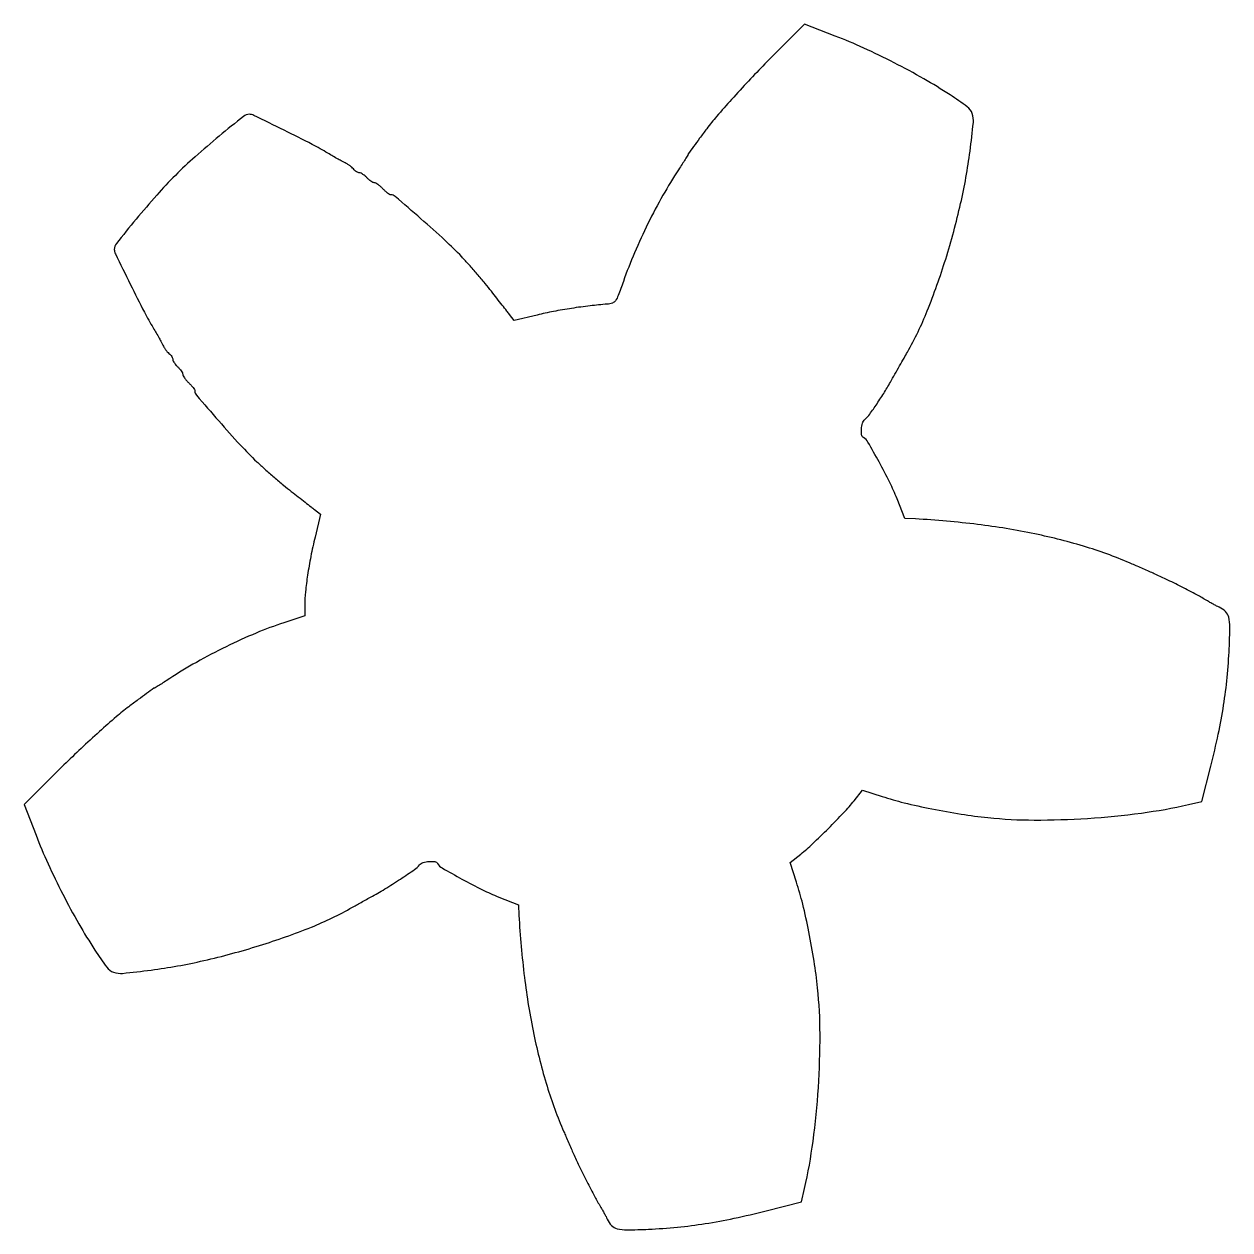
# Model space of a CAD drawing. Extents: x 0 to 494, y 0 to 494.
import ezdxf

# ---------------------------------------------------------------- set-up
doc = ezdxf.new("R2010")
doc.units = 0

msp = doc.modelspace()

# ---------------------------------------------------------------- linework, layer by layer
msp.add_lwpolyline([(303.531715, 477.637002, 0.006485), (296.782056, 470.64317, 0.005574), (289.862403, 463.11818, 0.00562), (283.733867, 456.146504, 0.016072), (279.687116, 451.119093, 0.001703), (276.740156, 447.179116, 0.002739), (274.25809, 443.798477, 0.000501), (272.089381, 440.80415, 0.157746), (272, 440.527895, -0.138138), (271.923277, 440.255488, -0.001419), (270.87013, 438.545118, -0.004442), (269.627907, 436.57966, -0.002854), (268.153633, 434.320714, 0.017052), (261.731863, 423.842647, 0.014178), (255.6106, 412.2937, 0.014065), (250.098841, 400.304042, 0.015904), (245.507354, 388.5, -0.005264), (243.400972, 382.72397, -0.064695), (242.300294, 380.657564, -0.153292), (241.020302, 379.688656, -0.067095), (238.916102, 379.240737, 0.010839), (231.892084, 378.554241, 0.008595), (224.336763, 377.518076, 0.008645), (216.882709, 376.232604, 0.01154), (210.167729, 374.793346), (200.835458, 372.566679), (198.872813, 375.033339, -0.002238), (197.784391, 376.413912, -0.000474), (195.899447, 378.831668, -0.000496), (193.719394, 381.639161, -0.000471), (191.50677, 384.5, 0.008832), (188.949265, 387.694905, 0.004764), (185.692626, 391.543841, 0.004743), (182.299043, 395.40336, 0.00744), (179.301687, 398.649246, 0.016712), (172.478996, 405.356741, 0.006453), (162.59423, 414.212725, 0.001824), (152.076665, 423.326364, 0.17948), (150.260483, 424, -0.14292), (149.771286, 424.142748, -0.021579), (148.926576, 424.734375, -0.02273), (147.966057, 425.542738, -0.017893), (147, 426.5, 0.022829), (146.014939, 427.457015, 0.026922), (144.997389, 428.265625, 0.027374), (144.080428, 428.844242, 0.127733), (143.480674, 429, -0.114719), (142.908914, 429.132932, -0.033541), (142.122188, 429.5875, -0.031777), (141.278957, 430.234564, -0.029303), (140.5, 431, 0.030542), (139.717205, 431.765408, 0.032529), (138.862576, 432.4125, 0.034438), (138.060035, 432.865827, 0.111796), (137.467457, 433, -0.099226), (136.904242, 433.112883, -0.041332), (136.212935, 433.471227, -0.038782), (135.51329, 433.99037, -0.040567), (134.913542, 434.604176, 0.037566), (134.256339, 435.284897, 0.021684), (133.373706, 436.005268, 0.02158), (132.419738, 436.655119, 0.033589), (131.541097, 437.121179, -0.01829), (130.441286, 437.662139, -0.004221), (128.630822, 438.656232, -0.004354), (126.563956, 439.837693, -0.004243), (124.5, 441.06505, 0.017601), (118.063136, 444.663656, 0.003736), (106.592948, 450.44839, 0.001095), (94.151679, 456.572823, 0.114307), (92.307546, 457, 0.17048), (89.908083, 456.15739, 0.003575), (79.976888, 448.084006, 0.009098), (70.060922, 439.596699, 0.014821), (62, 432, 0.014821), (54.403301, 423.939078, 0.009098), (45.915994, 414.023112, 0.003575), (37.84261, 404.091917, 0.17048), (37, 401.692454, 0.114307), (37.427177, 399.848321, 0.001095), (43.55161, 387.407052, 0.003736), (49.336344, 375.936864, 0.017601), (52.93495, 369.5, -0.004243), (54.162307, 367.436044, -0.004354), (55.343768, 365.369178, -0.004221), (56.337861, 363.558714, -0.01829), (56.878821, 362.458903, 0.033589), (57.344881, 361.580262, 0.02158), (57.994732, 360.626294, 0.021684), (58.715103, 359.743661, 0.037566), (59.395824, 359.086458, -0.040567), (60.00963, 358.48671, -0.038782), (60.528773, 357.787065, -0.041332), (60.887117, 357.095758, -0.099226), (61, 356.532543, 0.111796), (61.134173, 355.939965, 0.034438), (61.5875, 355.137424, 0.032529), (62.234592, 354.282795, 0.030542), (63, 353.5, -0.029303), (63.765436, 352.721043, -0.031777), (64.4125, 351.877812, -0.033541), (64.867068, 351.091086, -0.114719), (65, 350.519326, 0.127733), (65.155758, 349.919572, 0.027374), (65.734375, 349.002611, 0.026922), (66.542985, 347.985061, 0.022829), (67.5, 347, -0.017893), (68.457262, 346.033943, -0.02273), (69.265625, 345.073424, -0.021579), (69.857252, 344.228714, -0.14292), (70, 343.739517, 0.17948), (70.673636, 341.923335, 0.001824), (79.787275, 331.40577, 0.006453), (88.643259, 321.521004, 0.016712), (95.350754, 314.698313, 0.00744), (98.59664, 311.700957, 0.004743), (102.456159, 308.307374, 0.004764), (106.305095, 305.050735, 0.008832), (109.5, 302.49323, -0.000471), (112.360839, 300.280606, -0.000496), (115.168332, 298.100553, -0.000474), (117.586088, 296.215609, -0.002238), (118.966661, 295.127187), (121.433321, 293.164542), (119.216352, 283.832271, 0.009655), (117.492971, 275.899623, 0.011179), (116.167951, 268.283937, 0.012131), (115.306096, 261.460542, 0.023852), (115.012649, 256), (114.985682, 251.5), (106.438889, 248.715722, 0.020462), (95.12408, 244.510376, 0.014529), (82.794295, 238.91793, 0.014359), (70.599261, 232.513272, 0.017908), (59.679286, 225.846367, -0.002854), (57.42034, 224.372093, -0.004442), (55.454882, 223.12987, -0.001419), (53.744512, 222.076723, -0.138138), (53.472105, 222, 0.157746), (53.19585, 221.910619, 0.000501), (50.201523, 219.74191, 0.002739), (46.820884, 217.259844, 0.001703), (42.880907, 214.312884, 0.016072), (37.853496, 210.266133, 0.00562), (30.88182, 204.137597, 0.005574), (23.35683, 197.217944, 0.006485), (16.362998, 190.468285), (0.049821, 174.310803), (4.927402, 161.68788, 0.014932), (9.833656, 150.037881, 0.011364), (15.872462, 137.5743, 0.011374), (22.46352, 125.413041, 0.015074), (29.038723, 114.677795, 0.013729), (33.950278, 107.607655, 0.149652), (36.700319, 105.56403, 0.111934), (40.414004, 105.119827, 0.006234), (52.06358, 106.481529, 0.024077), (73.662137, 110.344292, 0.019293), (96.473943, 116.503171, 0.019765), (117.740136, 124.06903, 0.034912), (134.5, 132.188246, -0.003239), (135.611417, 132.816427, -0.000713), (137.528125, 133.879867, -0.000741), (139.747654, 135.102891, -0.000713), (142, 136.335472, 0.012276), (147.799995, 139.686041, 0.008519), (154.192336, 143.742307, 0.005964), (159.988229, 147.660048, 0.06804), (162.017765, 149.521406, -0.145593), (163.476429, 150.495776, -0.055727), (165.898297, 150.957589, -0.056184), (168.25716, 150.874603, -0.220945), (169.441422, 150.094782, 0.124357), (171.303919, 148.289579, 0.005216), (179.412419, 143.733749, 0.009931), (187.774053, 139.363483, 0.021069), (194.444956, 136.387516), (202.5, 133.1937), (202.740002, 128.84685, 0.016703), (204.993994, 103.461913, 0.020691), (208.851977, 80.05285, 0.022438), (214.247794, 58.884224, 0.029791), (221.134709, 40.25, -0.000147), (221.998108, 38.281198, -0.000079), (223.061604, 35.853125, -0.000079), (224.144953, 33.377594, -0.000124), (225.075007, 31.25, 0.010459), (227.334557, 26.359062, 0.004418), (230.562803, 19.884505, 0.00428), (233.837234, 13.593793, 0.013867), (236.160678, 9.5, -0.006783), (236.921915, 8.201922, -0.005402), (237.708928, 6.781678, -0.005464), (238.409513, 5.449942, -0.01367), (238.883382, 4.458903, 0.088644), (240.664291, 1.830478, 0.140187), (243.010627, 0.487344, 0.064097), (246.990805, 0.034331, 0.007845), (255.774415, 0.301247, 0.012894), (267.657683, 1.156598, 0.014323), (279.069515, 2.605476, 0.013605), (290.876267, 4.780054, 0.00971), (303.96671, 7.828082), (318.456605, 11.5), (319.723731, 17, 0.023722), (323.215682, 36.299158, 0.016615), (325.385492, 58.292288, 0.016694), (326.080248, 80.182012, 0.025533), (325.079884, 99.142452, 0.013236), (323.635178, 110.172641, 0.010139), (321.494042, 122.144101, 0.010328), (318.982555, 133.486251, 0.019521), (316.415944, 142.493076), (313.796886, 150.486151), (318.148443, 153.958696, 0.020289), (323.034479, 158.193272, 0.007684), (329.518749, 164.481251, 0.007684), (335.806728, 170.965521, 0.020289), (340.041304, 175.851557), (343.513849, 180.203114), (351.506924, 177.584056, 0.019521), (360.513749, 175.017445, 0.010328), (371.855899, 172.505958, 0.010139), (383.827359, 170.364822, 0.013236), (394.857548, 168.920116, 0.025533), (413.817988, 167.919752, 0.016694), (435.707712, 168.614508, 0.016615), (457.700842, 170.784318, 0.023722), (477, 174.276269), (482.5, 175.543395), (486.171918, 190.03329, 0.00971), (489.219946, 203.123733, 0.013605), (491.394524, 214.930485, 0.014323), (492.843402, 226.342317, 0.012894), (493.698753, 238.225585, 0.007845), (493.965669, 247.009195, 0.064097), (493.512656, 250.989373, 0.140187), (492.169522, 253.335709, 0.088644), (489.541097, 255.116618, -0.01367), (488.550058, 255.590487, -0.005464), (487.218322, 256.291072, -0.005402), (485.798078, 257.078085, -0.006783), (484.5, 257.839322, 0.013831), (480.446284, 260.1404, 0.004191), (474.174283, 263.407648, 0.004318), (467.746133, 266.618376, 0.010903), (463, 268.811105, -0.000266), (460.951485, 269.705151, -0.000156), (458.5, 270.777529, -0.000156), (456.048553, 271.851709, -0.000265), (454, 272.751403, 0.029638), (435.259807, 279.7005, 0.022617), (414.061446, 285.12708, 0.020849), (390.627442, 288.997633, 0.016712), (365.15315, 291.259998), (360.8063, 291.5), (357.612484, 299.555044, 0.021069), (354.636517, 306.225947, 0.009931), (350.266251, 314.587581, 0.005216), (345.710421, 322.696081, 0.124357), (343.905218, 324.558578, -0.22086), (343.127222, 325.739648, -0.05582), (343.041779, 328.097868, -0.055426), (343.497295, 330.517954, -0.146354), (344.464457, 331.970502, 0.062696), (346.041574, 333.653794, 0.007305), (349.015155, 337.881202, 0.00934), (352.158148, 342.68138, 0.011718), (354.881844, 347.25, -0.000172), (356.721091, 350.503607, -0.000145), (358.671447, 353.948674, -0.000148), (360.487409, 357.151972, -0.000321), (361.885628, 359.612995, 0.034124), (370.013042, 376.477271, 0.019756), (377.550512, 397.693616, 0.019287), (383.672332, 420.405708, 0.023976), (387.518471, 441.93642, 0.006234), (388.880173, 453.585996, 0.111934), (388.43597, 457.299681, 0.149652), (386.392345, 460.049722, 0.013729), (379.322205, 464.961277, 0.015074), (368.586959, 471.53648, 0.011374), (356.4257, 478.127538, 0.011364), (343.962119, 484.166344, 0.014932), (332.31212, 489.072598), (319.689197, 493.950179)], format="xyb", close=True)

doc.saveas('drawing.dxf')
